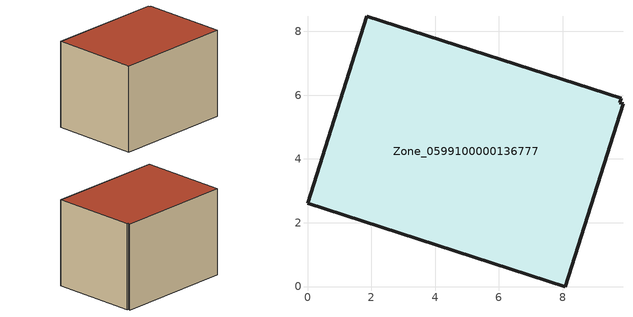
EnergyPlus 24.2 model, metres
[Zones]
Zone_0599100000136777
 floor ground (C_G): 0,2.61 1.86,8.47 9.84,5.91 9.79,5.77 9.89,5.74 8.08,0 z0
 wall outside (C_F): 1.86,8.47 0,2.61 8.08,0 9.89,5.74 9.79,5.77 9.84,5.91 1.86,8.47 z0:6.14
 roof outside (C_R): 8.08,0 9.89,5.74 9.79,5.77 9.84,5.91 1.86,8.47 0,2.61 z6.14
[BUILDING]
Pand.0599100000136777: North Axis=0; Terrain=City; Loads Convergence Tolerance Value=0.04; Temperature Convergence Tolerance Value=0.4; Solar Distribution=FullExterior; Maximum Number of Warmup Days=25; Minimum Number of Warmup Days=1
[Site:Location]
Rotterdam.The.Hague.AP_ZH_NLD Design_Conditions: Latitude=51.96; Longitude=4.45; Time Zone=1; Elevation=-4.5
[SITE:GROUNDTEMPERATURE:BUILDINGSURFACE]
18, 18, 18, 18, 18, 18, 18, 18, 18, 18, 18, 18
[MATERIAL] Thermal Absorptance=0.9; Solar Absorptance=0.7; Visible Absorptance=0.7
Name | Roughness | Thickness | Conductivity | Density | Specific Heat
G.TI.1946-1964 | MediumSmooth | 0.15 | 1 | 540 | 1210
F.TI.1946-1964 | Rough | 0.3 | 0.857143 | 1920 | 840
R.TI.1946-1964 | MediumRough | 0.2 | 0.277778 | 1500 | 1000
[CONSTRUCTION]
C_G: G.TI.1946-1964
C_F: F.TI.1946-1964
C_R: R.TI.1946-1964
[ZONE]
Zone_0599100000136777: Type=1; Multiplier=1; Ceiling Height=Autocalculate; Volume=Autocalculate; Floor Area=autocalculate; Part of Total Floor Area=Yes
[ZONEINFILTRATION:DESIGNFLOWRATE]
Infil_Zone_0599100000136777: Zone or ZoneList or Space or SpaceList=Zone_0599100000136777; Schedule=AlwaysOn; Design Flow Rate Calculation Method=Flow/Area; Flow Rate per Floor Area=0.003; Constant Term Coefficient=1; Temperature Term Coefficient=0; Velocity Term Coefficient=0; Velocity Squared Term Coefficient=0
[HVACTEMPLATE:ZONE:IDEALLOADSAIRSYSTEM]
Zone_0599100000136777: Maximum Heating Supply Air Temperature=50; Minimum Cooling Supply Air Temperature=13; Maximum Heating Supply Air Humidity Ratio=0.0156; Minimum Cooling Supply Air Humidity Ratio=0.0077; Heating Limit=NoLimit; Cooling Limit=NoLimit; Dehumidification Control Type=ConstantSensibleHeatRatio; Cooling Sensible Heat Ratio=0.7; Dehumidification Setpoint=60; Humidification Control Type=None; Humidification Setpoint=30; Outdoor Air Method=None; Outdoor Air Flow Rate per Person=0.00944; Outdoor Air Flow Rate per Zone Floor Area=0; Outdoor Air Flow Rate per Zone=0; Demand Controlled Ventilation Type=None; Outdoor Air Economizer Type=NoEconomizer; Heat Recovery Type=None; Sensible Heat Recovery Effectiveness=0.7; Latent Heat Recovery Effectiveness=0.65
[ZONECONTROL:THERMOSTAT]
ThermostatControl_Zone_0599100000136777: Zone or ZoneList=Zone_0599100000136777; Control Type Schedule=DualSetpointControlType; Control 1=Thermostat_Zone_0599100000136777; Temperature Difference Between Cutout And Setpoint=0
[THERMOSTATSETPOINT:DUALSETPOINT]
Thermostat_Zone_0599100000136777: Heating Setpoint Temperature Schedule=HeatingSetpoint_Zone_0599100000136777; Cooling Setpoint Temperature Schedule=CoolingSetpoint_Zone_0599100000136777
[SCHEDULE:COMPACT]
HeatingSetpoint_Zone_0599100000136777: Through: 12/31, For: AllDays, Until: 24:00, 21
CoolingSetpoint_Zone_0599100000136777: Through: 12/31, For: AllDays, Until: 24:00, 24
DualSetpointControlType: Through: 12/31, For: AllDays, Until: 24:00, 4
AlwaysOn: Through: 12/31, For: AllDays, Until: 24:00, 1
